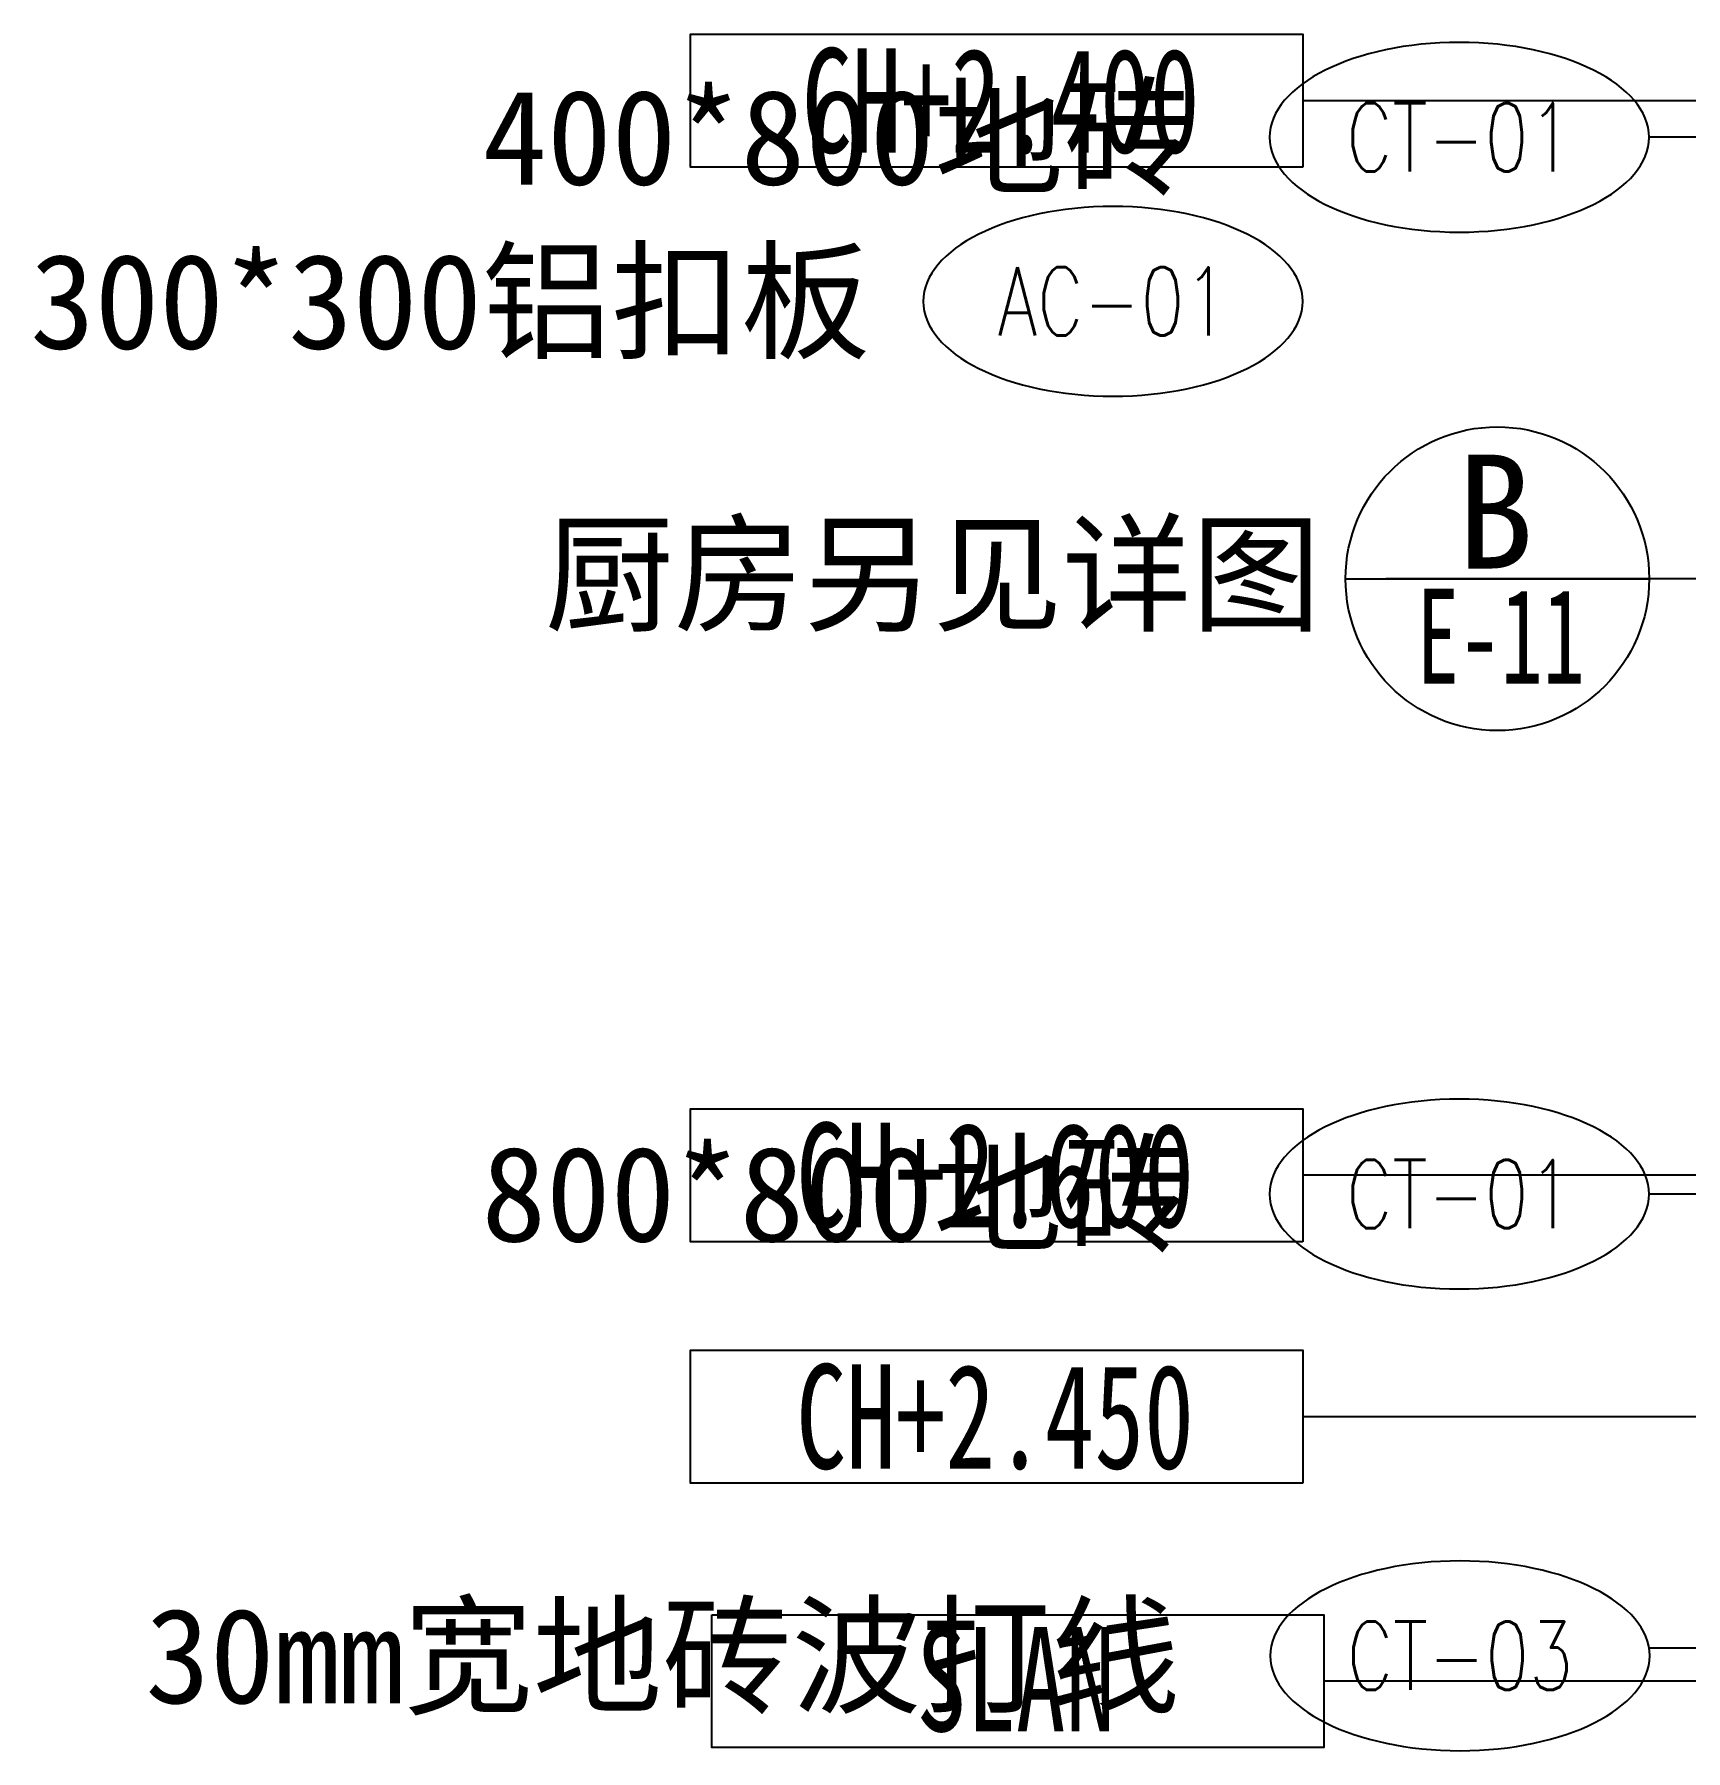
# Model space of a CAD drawing. Header units: millimetres. Extents: x -235126 to 312941, y -228449 to 114042.
# Drawn here: x -15875 to -12612, y -139917 to -136526 of the extents above; entities that cross this region are included whole.
import ezdxf
from ezdxf.enums import TextEntityAlignment as Align

# ---------------------------------------------------------------- set-up
doc = ezdxf.new("R2010")
doc.units = ezdxf.units.MM
doc.header["$LTSCALE"] = 800
for name, color, linetype in [('FC-BHTACH1-地坪铺砌', 8, 'Continuous'), ('FC-BHTACH1-地坪铺砌文字标注', 7, 'Continuous'), ('RC-天花标高', 7, 'Continuous')]:
    doc.layers.add(name, color=color, linetype=linetype)
doc.styles.add('HZDX', font='isocp3.shx', dxfattribs={"width": 0.8, "bigfont": 'hzdx.shx'})
doc.styles.get("Standard").update_dxf_attribs({"font": 'arial.ttf'})
doc.styles.add('TXT', font='txt.shx')
doc.styles.add('宋-ZY', font='')
doc.styles.add('宋-图框', font='', dxfattribs={"width": 0.7})
doc.styles.add('黑体', font='simhei.ttf', dxfattribs={"width": 0.8})
doc.styles.get('宋-ZY').set_extended_font_data('SimSun')
doc.styles.get('宋-图框').set_extended_font_data('SimSun')
doc.dimstyles.new('1比75', dxfattribs={"dimscale": 75, "dimtxt": 2.5, "dimasz": 1, "dimexe": 1, "dimexo": 1.5, "dimgap": 0.5, "dimtad": 1, "dimdec": 0, "dimzin": 0, "dimdsep": 46, "dimtxsty": '宋-图框', "dimblk": 'ARCHTICK', "dimcen": 0.09, "dimdle": 1, "dimclrd": 8, "dimclre": 8, "dimclrt": 2, "dimadec": 0, "dimazin": 0, "dimtfac": 1, "dimtdec": 0, "dimtix": 1, "dimtmove": 2, "dimatfit": 3, "dimldrblk": 'DOT', "dimfxl": 1, "dimtolj": 1, "dimtzin": 0, "dimlwd": -1, "dimlwe": -1, "dimarcsym": 0})

# ---------------------------------------------------------------- blocks, each defined once
blk = doc.blocks.new('_ArchTick')
at = {"color": 0, "linetype": 'ByBlock', "const_width": 0.15}
blk.add_lwpolyline([(-0.5, -0.5), (0.5, 0.5)], dxfattribs=at)
blk = doc.blocks.new('_Dot')
at = {"color": 0, "linetype": 'ByBlock', "lineweight": -2}
blk.add_line((-0.5, 0), (-1, 0), dxfattribs=at)
at = {"color": 0, "linetype": 'ByBlock', "const_width": 0.5}
blk.add_lwpolyline([(-0.25, 0, 1), (0.25, 0, 1)], format="xyb", close=True, dxfattribs=at)
blk = doc.blocks.new('MARK-ME-M1')
blk.add_ellipse((5, 0), major_axis=(5, 0), ratio=0.5)
at = {"color": 7, "style": '宋-ZY'}
blk.add_attdef('材料', text='', height=2.5, dxfattribs=at).set_placement((11.2, 0), align=Align.MIDDLE_LEFT)
blk.add_attdef('MA-XX', text='', height=1.875, dxfattribs=at).set_placement((5, 0), align=Align.MIDDLE_CENTER)
blk = doc.blocks.new('A$C64543D7B')
at = {"color": 2}
blk.add_line((0.063, 4), (8.063, 4), dxfattribs=at)
blk.add_circle((4.063, 4), 4, dxfattribs=at)
at = {"color": 6, "style": '黑体'}
blk.add_attdef('方向', text='', height=2.743, dxfattribs=at).set_placement((4.002, 5.768), align=Align.MIDDLE_CENTER)
at = {"color": 6, "style": 'HZDX', "width": 0.5}
blk.add_attdef('图号', text='', height=2.469, dxfattribs=at).set_placement((4.002, 2.262), align=Align.MIDDLE_CENTER)
blk = doc.blocks.new('CH+-')
at = {"color": 2}
blk.add_lwpolyline([(16.13, -1.75), (0, -1.75), (0, 1.75), (16.13, 1.75)], close=True, dxfattribs=at)
at = {"color": 4, "ltscale": 2, "width": 0.7}
blk.add_attdef('CH+2.400', text='', height=3.5, dxfattribs=at).set_placement((8.173, 0.006), align=Align.MIDDLE_CENTER)

msp = doc.modelspace()

# ---------------------------------------------------------------- block references
at = {"layer": 'FC-BHTACH1-地坪铺砌', "color": 1}
ref = msp.add_blockref('A$C64543D7B', (-13288.5, -137901.4), dxfattribs=dict(at, xscale=75, yscale=75, zscale=75))
ref.add_attrib('方向', 'B', dxfattribs={"layer": '0', "color": 7, "height": 225, "style": '黑体'}).set_placement((-12988.3, -137468.7), align=Align.MIDDLE_CENTER)
ref.add_attrib('图号', 'E-11', dxfattribs={"layer": '0', "color": 7, "height": 187.5, "style": '宋-ZY', "width": 0.65}).set_placement((-12976.8, -137714.8), align=Align.MIDDLE_CENTER)
at = {"layer": 'FC-BHTACH1-地坪铺砌文字标注'}
ref = msp.add_blockref('MARK-ME-M1', (-12683.8, -136729.1), dxfattribs=dict(at, xscale=-75, yscale=75, zscale=75))
ref.add_attrib('材料', '400*800地砖', dxfattribs={"layer": '0', "color": 7, "height": 187.5, "style": '宋-ZY'}).set_placement((-14989.4, -136729.1), align=Align.MIDDLE_LEFT)
ref.add_attrib('MA-XX', 'CT-01', dxfattribs={"layer": '0', "color": 2, "height": 135, "style": 'TXT', "width": 0.75}).set_placement((-13058.8, -136729.1), align=Align.MIDDLE_CENTER)
ref = msp.add_blockref('MARK-ME-M1', (-12683.8, -138817.1), dxfattribs=dict(at, xscale=-75, yscale=75, zscale=75))
ref.add_attrib('材料', '800*800地砖', dxfattribs={"layer": '0', "color": 7, "height": 187.5, "style": '宋-ZY'}).set_placement((-14991.5, -138817.1), align=Align.MIDDLE_LEFT)
ref.add_attrib('MA-XX', 'CT-01', dxfattribs={"layer": '0', "color": 2, "height": 135, "style": 'TXT', "width": 0.75}).set_placement((-13058.8, -138817.1), align=Align.MIDDLE_CENTER)
ref = msp.add_blockref('MARK-ME-M1', (-12682.6, -139729.4), dxfattribs=dict(at, xscale=-75, yscale=75, zscale=75))
ref.add_attrib('材料', '30mm宽地砖波打线', dxfattribs={"layer": '0', "color": 7, "height": 187.5, "style": '宋-ZY'}).set_placement((-15655.9, -139729.4), align=Align.MIDDLE_LEFT)
ref.add_attrib('MA-XX', 'CT-03', dxfattribs={"layer": '0', "color": 2, "height": 135, "style": 'TXT', "width": 0.75}).set_placement((-13057.6, -139729.4), align=Align.MIDDLE_CENTER)
at = {"layer": 'RC-天花标高'}
ref = msp.add_blockref('CH+-', (-14578.3, -136657), dxfattribs=dict(at, xscale=75, yscale=75, zscale=75))
ref.add_attrib('CH+2.400', 'CH+2.400', dxfattribs={"layer": '0', "color": 7, "ltscale": 2, "height": 206.25, "style": '宋-ZY', "width": 0.7}).set_placement((-13965.3, -136656.5), align=Align.MIDDLE_CENTER)
ref = msp.add_blockref('MARK-ME-M1', (-13368.5, -137053.3), dxfattribs=dict(at, xscale=-75, yscale=75, zscale=75))
ref.add_attrib('材料', '300*300铝扣板', dxfattribs={"layer": '0', "color": 7, "height": 187.5, "style": '宋-ZY'}).set_placement((-14223.5, -137053.3), align=Align.MIDDLE_RIGHT)
ref.add_attrib('MA-XX', 'AC-01', dxfattribs={"layer": '0', "color": 2, "height": 135, "style": 'TXT', "width": 0.75}).set_placement((-13743.5, -137053.3), align=Align.MIDDLE_CENTER)
ref = msp.add_blockref('CH+-', (-14578.3, -138780), dxfattribs=dict(at, xscale=75, yscale=75, zscale=75))
ref.add_attrib('CH+2.400', 'CH+2.600', dxfattribs={"layer": '0', "color": 7, "ltscale": 2, "height": 206.25, "style": '宋-ZY', "width": 0.7}).set_placement((-13976.5, -138779.5), align=Align.MIDDLE_CENTER)
ref = msp.add_blockref('CH+-', (-14578.3, -139257), dxfattribs=dict(at, xscale=75, yscale=75, zscale=75))
ref.add_attrib('CH+2.400', 'CH+2.450', dxfattribs={"layer": '0', "color": 7, "ltscale": 2, "height": 206.25, "style": '宋-ZY', "width": 0.7}).set_placement((-13976.5, -139256.5), align=Align.MIDDLE_CENTER)
ref = msp.add_blockref('CH+-', (-13326.5, -139779.5), dxfattribs=dict(at, xscale=75, yscale=75, zscale=75, rotation=180))
ref.add_attrib('CH+2.400', 'SLAN', dxfattribs={"layer": '0', "color": 7, "ltscale": 2, "height": 206.25, "style": '宋-ZY', "width": 0.7}).set_placement((-13935.5, -139775.4), align=Align.MIDDLE_CENTER)

# ---------------------------------------------------------------- texts
at = {"layer": 'FC-BHTACH1-地坪铺砌文字标注', "insert": (-13332.3, -137602.1), "char_height": 187.5, "attachment_point": 6, "line_spacing_factor": 0.84, "style": '宋-ZY'}
msp.add_mtext('{\\C7;厨房另见详图}', dxfattribs=at)

# ---------------------------------------------------------------- leaders
at = {"layer": 'FC-BHTACH1-地坪铺砌'}
msp.add_leader([(-9804.2, -137601.4), (-13203.9, -137601.4), (-12683.8, -137601.4)], dimstyle='1比75', override={"dimtad": 0, "dimfxl": 2.5}, dxfattribs=at)
at = {"layer": 'FC-BHTACH1-地坪铺砌文字标注'}
for points, override in [([(-8714.9, -136729.1), (-12683.8, -136729.1)], {"dimgap": 0.5, "dimtad": 0, "dimfxl": 2.5}), ([(-8797.9, -138817.1), (-11359.6, -138817.1), (-12683.8, -138817.1)], {"dimtad": 0, "dimfxl": 2.5}), ([(-6964.3, -139714.4), (-11359.6, -139714.4), (-12683.8, -139714.4)], {"dimtad": 0, "dimfxl": 2.5}), ([(-9230.8, -139714.4), (-11359.6, -139714.4), (-12683.8, -139714.4)], {"dimtad": 0, "dimfxl": 2.5})]:
    msp.add_leader(points, dimstyle='1比75', override=override, dxfattribs=at)
at = {"layer": 'RC-天花标高'}
for points, override in [([(-8435, -136657), (-12310.1, -136657), (-13368.5, -136657)], {"dimtad": 0}), ([(-8871, -138780), (-13368.5, -138780)], {"dimtad": 0}), ([(-9367, -139257), (-13368.5, -139257)], {"dimtad": 0}), ([(-5874, -139779.5), (-13326.5, -139779.5)], {"dimgap": 0.5, "dimtad": 0})]:
    msp.add_leader(points, dimstyle='1比75', override=override, dxfattribs=at)

doc.saveas('drawing.dxf')
